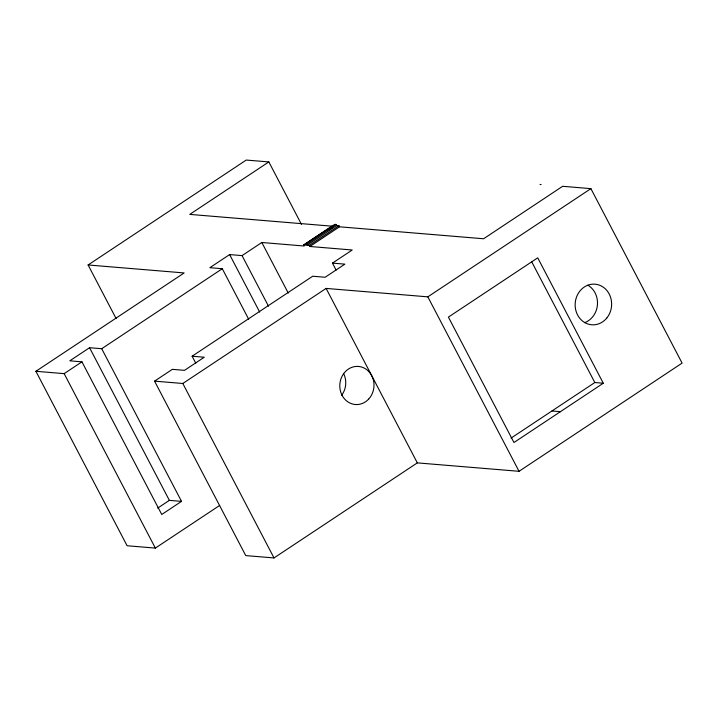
<?xml version="1.0" encoding="UTF-8"?>
<svg xmlns="http://www.w3.org/2000/svg" width="718" height="718" viewBox="0 0 718 718"><rect width="100%" height="100%" fill="white"/><g stroke="black" fill="none" stroke-linecap="round" stroke-linejoin="round"><path stroke-width="1.08" d="M116.083 318.496L88.099 264.969L246.238 160.06L268.837 161.927L301.488 224.384M268.837 161.927L189.767 214.386L332.748 226.242M219.699 505.418L155.357 548.094L127.104 545.752L35.9 371.287L184.158 272.939L88.099 264.969M333.296 225.246L303.633 244.928L304.199 246.014L261.828 242.496L242.056 255.608L229.625 254.576L209.862 267.697L222.293 268.72L248.715 319.277M89.562 347.709L69.799 360.822L81.942 361.836L161.747 514.483L181.519 501.37L101.714 348.715L89.562 347.709L169.367 500.365L181.519 501.37M35.9 371.287L64.153 373.638L81.942 361.836M101.714 348.715L222.293 268.72M303.633 244.928L305.895 245.107L305.321 244.021L334.983 224.348L336.114 224.438L336.688 225.524L338.941 225.712L339.515 226.807L483.609 238.762L562.652 186.294L590.896 188.646L682.1 363.102L519.042 471.304L417.32 462.877L274.016 557.94L245.762 555.597L154.558 381.141L172.347 369.339L184.499 370.344L204.262 357.232L192.119 356.218L195.745 363.164M305.321 244.021L306.451 244.111L336.114 224.438M329.059 229.742L331.842 227.893M306.451 244.111L307.026 245.206L336.688 225.524M307.026 245.206L309.279 245.394L338.941 225.712M309.279 245.394L309.853 246.48L339.515 226.807M192.119 356.218L312.698 276.224L325.128 277.256L344.891 264.143L332.461 263.111L336.087 270.049M332.461 263.111L352.233 249.999L309.853 246.48M154.558 381.141L182.812 383.484L326.116 288.412L427.829 296.848L590.896 188.646M157.691 508.111L169.367 500.365M511.063 438.097L594.818 382.532L603.291 383.232L537.737 257.834L448.409 317.105L513.962 442.503L603.291 383.232M551.936 410.983L560.417 411.683M540.035 184.427L541.13 184.643M531.841 262.07L594.818 382.532M427.829 296.848L519.042 471.304M326.116 288.412L417.32 462.877M261.828 242.496L288.25 293.052M242.056 255.608L268.487 306.164M229.625 254.576L259.683 312.07M182.812 383.484L274.016 557.94M64.153 373.638L155.357 548.094M343.698 373.737A19.099 17.097 -85.3 0 1 341.651 395.277M587.8 285.163A20.373 18.237 -85.3 0 1 597.43 304.872A20.373 18.237 -85.3 0 1 584.623 322.669M368.666 399.091A19.099 17.097 -85.3 0 0 361.782 367.086A19.099 17.097 -85.3 0 0 340.251 390.242A19.099 17.097 -85.3 0 0 368.666 399.091M606.755 318.074A20.373 18.237 -85.3 0 0 597.466 284.561A20.373 18.237 -85.3 0 0 575.944 310.822A20.373 18.237 -85.3 0 0 606.755 318.074"/></g></svg>
